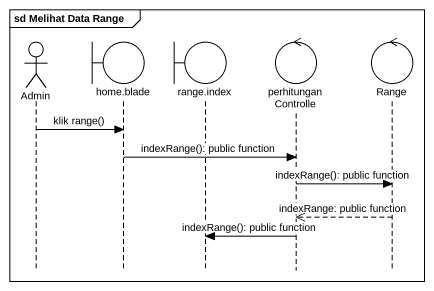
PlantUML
@startuml
mainframe sd Melihat Data Range
hide footbox
actor Admin
boundary "home.blade" as home_blade
boundary "range.index" as range_index
control perhitunganControlle
control Range

Admin -> home_blade : klik range()
home_blade -> perhitunganControlle : indexRange(): public function
perhitunganControlle -> Range : indexRange(): public function
Range -->> perhitunganControlle : indexRange: public function
perhitunganControlle -> range_index : indexRange(): public function
@enduml
